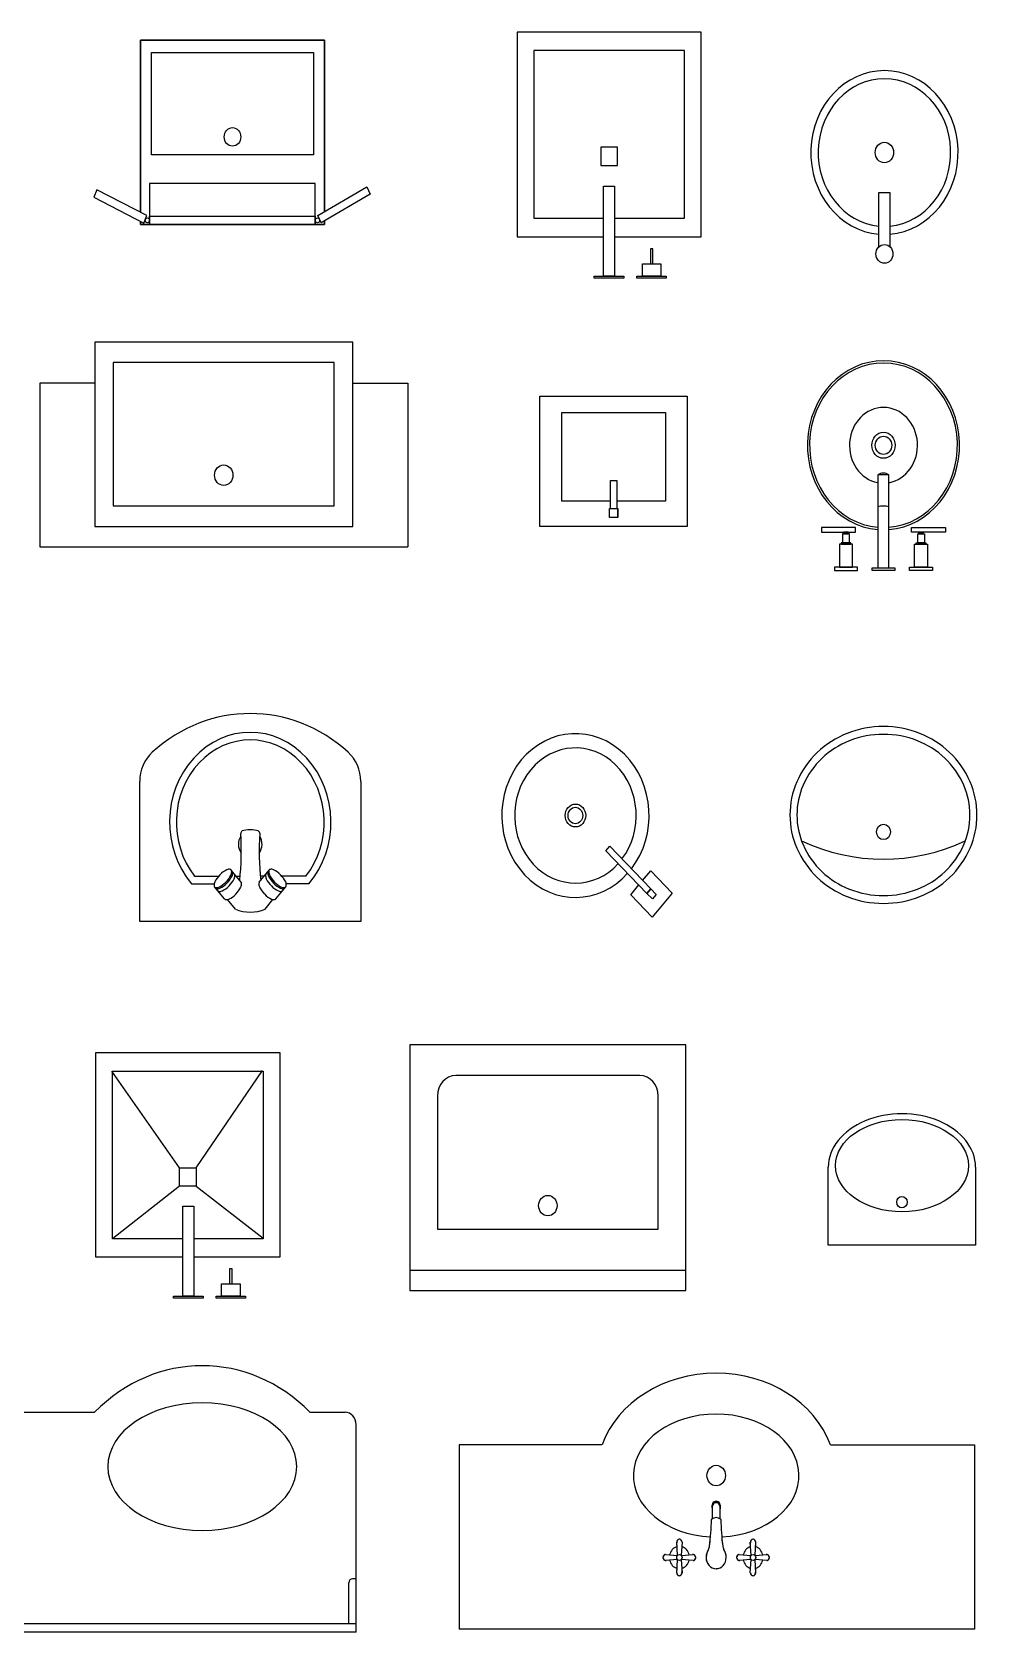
# Model space of a CAD drawing. Header units: inches. Extents: x -610279 to 716273, y -3458896 to 18603.
# Drawn here: x 273643 to 716273, y -3458896 to -2709201 of the extents above; entities that cross this region are included whole.
import ezdxf

# ---------------------------------------------------------------- set-up
doc = ezdxf.new("R2010")
doc.units = ezdxf.units.IN
doc.layers.add('6.Furniture', color=2, linetype='Continuous')
doc.layers.add('freecads.com', color=7, linetype='Continuous')
doc.styles.add('PL-01$0$Standard', font='ARIALN.TTF')

# ---------------------------------------------------------------- blocks, each defined once
blk = doc.blocks.new('bathroom blocks')
h = blk.add_hatch(color=256)
h.dxf.hatch_style = 1
h.paths.add_polyline_path([(-2077.7, 15200.9, -1), (-2127.7, 15200.9, -1)])
for p, q in [((-2452.7, 14975.9), (-2602.7, 14975.9)), ((-1752.7, 14975.9), (-1602.7, 14975.9))]:
    blk.add_line(p, q)
for points in [[(-2602.7, 14975.9), (-2602.7, 15375.9)], [(-1602.7, 14975.9), (-1602.7, 15375.9)]]:
    blk.add_lwpolyline(points)
for points in [[(-1752.7, 15325.9), (-2452.7, 15325.9), (-2452.7, 14875.9), (-1752.7, 14875.9)], [(-1802.7, 15275.9), (-2402.7, 15275.9), (-2402.7, 14925.9), (-1802.7, 14925.9)]]:
    blk.add_lwpolyline(points, close=True)
blk.add_circle((-2102.7, 15200.9), 25)
at = {"layer": 'freecads.com'}
for p, q in [((-4141.5, 17568), (-4141.5, 18018)), ((-4141.5, 18018), (-2741.5, 18018)), ((-2741.5, 17818), (-2741.5, 18018)), ((-3577.1, 17850.2), (-3566.4, 17849.3)), ((-3577.1, 17850.2), (-3545.4, 17847.6)), ((-3544.6, 17848.5), (-3547.1, 17880.2)), ((-3546.3, 17869.4), (-3547, 17879)), ((-3532.6, 17880.2), (-3535.2, 17848.5)), ((-3534.4, 17847.6), (-3502.6, 17850.2)), ((-3532.6, 17880.2), (-3533.5, 17869.4)), ((-3513.4, 17849.3), (-3503.8, 17850.1)), ((-3439.9, 17870.2), (-3439.9, 17870.2)), ((-3377.1, 17850.2), (-3366.4, 17849.3)), ((-3377.1, 17850.2), (-3345.4, 17847.6)), ((-3344.6, 17848.5), (-3347.1, 17880.2)), ((-3346.3, 17869.4), (-3347, 17879)), ((-3332.6, 17880.2), (-3335.2, 17848.5)), ((-3334.4, 17847.6), (-3302.6, 17850.2)), ((-3332.6, 17880.2), (-3333.5, 17869.4)), ((-3313.4, 17849.3), (-3303.8, 17850.1)), ((-3545.4, 17838.3), (-3577.1, 17835.7)), ((-3566.4, 17836.6), (-3576, 17835.8)), ((-3547.1, 17805.7), (-3544.6, 17837.4)), ((-3547.1, 17805.7), (-3546.3, 17816.5)), ((-3535.2, 17837.4), (-3532.6, 17805.7)), ((-3502.6, 17835.7), (-3534.4, 17838.3)), ((-3533.5, 17816.5), (-3532.7, 17806.9)), ((-3502.6, 17835.7), (-3513.4, 17836.6)), ((-3467.1, 17843), (-3467.1, 17843)), ((-3345.4, 17838.3), (-3377.1, 17835.7)), ((-3366.4, 17836.6), (-3376, 17835.8)), ((-3347.1, 17805.7), (-3344.6, 17837.4)), ((-3347.1, 17805.7), (-3346.3, 17816.5)), ((-3335.2, 17837.4), (-3332.6, 17805.7)), ((-3302.6, 17835.7), (-3334.4, 17838.3)), ((-3333.5, 17816.5), (-3332.7, 17806.9)), ((-3302.6, 17835.7), (-3313.4, 17836.6)), ((-2741.5, 17718), (-2741.5, 17818)), ((-3450.4, 17748.4), (-3450.4, 17720.1)), ((-3429.4, 17720.1), (-3429.4, 17748.4)), ((-3451.4, 17719.2), (-3451.4, 17719.1)), ((-3451.4, 17719.2), (-3451.4, 17719.1)), ((-3451.4, 17719.1), (-3451.4, 17717.5)), ((-3451.4, 17719.1), (-3451.4, 17717.2)), ((-3450.4, 17720.1), (-3450.4, 17723.9)), ((-3450.4, 17719.5), (-3450.4, 17720.1)), ((-3450.4, 17720.1), (-3450.4, 17719.5)), ((-3429.4, 17719.5), (-3429.4, 17720.1)), ((-3428.4, 17719.2), (-3429.3, 17720.1)), ((-3428.4, 17719.1), (-3428.4, 17719.2)), ((-3428.4, 17719.1), (-3428.4, 17719.2)), ((-3428.4, 17717.2), (-3428.4, 17719.1)), ((-2741.5, 17568), (-2741.5, 17718)), ((-3749.9, 17568), (-4141.5, 17568)), ((-3129.8, 17568), (-2741.5, 17568)), ((-2607.7, 17191.5), (-3357.7, 17191.5)), ((-3357.7, 17191.5), (-3357.7, 16591.5)), ((-2607.7, 16591.5), (-2607.7, 17191.5)), ((-2161.8, 17210.2), (-2081.8, 17210.2)), ((-2161.8, 17205.2), (-2161.8, 17210.2)), ((-2081.8, 17205.2), (-2161.8, 17205.2)), ((-2146.8, 17205.2), (-2096.8, 17205.2)), ((-2146.8, 17175.2), (-2146.8, 17205.2)), ((-2096.8, 17205.2), (-2096.8, 17175.2)), ((-2081.8, 17210.2), (-2081.8, 17205.2)), ((-2046.3, 17210.2), (-1966.3, 17210.2)), ((-2046.3, 17205.2), (-2046.3, 17210.2)), ((-1966.3, 17205.2), (-2046.3, 17205.2)), ((-2021.3, 17205.2), (-1991.3, 17205.2)), ((-2021.3, 16985.2), (-2021.3, 17205.2)), ((-1991.3, 17205.2), (-1991.3, 16985.2)), ((-1966.3, 17210.2), (-1966.3, 17205.2)), ((-2096.8, 17175.2), (-2146.8, 17175.2)), ((-2118.6, 17175.2), (-2125.1, 17175.2)), ((-2125.1, 17175.2), (-2125.1, 17138.3)), ((-2118.6, 17138.3), (-2118.6, 17175.2)), ((-2607.7, 17141.5), (-3357.7, 17141.5)), ((-2254.9, 16610.2), (-2254.9, 17110.2)), ((-2254.9, 17110.2), (-2021.3, 17110.2)), ((-2125.1, 17138.3), (-2118.6, 17138.3)), ((-1991.3, 17110.2), (-1754.9, 17110.2)), ((-1754.9, 17110.2), (-1754.9, 16610.2)), ((-4144.4, 16890.1), (-4144.4, 17080.5)), ((-4144.4, 17080.5), (-3744.4, 17080.5)), ((-3744.4, 17080.5), (-3744.4, 16890.1)), ((-2682.7, 17041.5), (-3282.7, 17041.5)), ((-3282.7, 17041.5), (-3282.7, 16716.5)), ((-2682.7, 16716.5), (-2682.7, 17041.5)), ((-2209.4, 16655.7), (-2209.4, 17064.8)), ((-2209.4, 17064.8), (-2021.3, 17064.8)), ((-2027.4, 16936.4), (-2209.4, 17063.1)), ((-1991.3, 17064.8), (-1800.3, 17064.8)), ((-1982.4, 16936.4), (-1800.3, 17064.8)), ((-1800.3, 17064.8), (-1800.3, 16655.7)), ((-1991.3, 16985.2), (-2021.3, 16985.2)), ((-2027.4, 16891.4), (-2027.4, 16936.4)), ((-2027.4, 16936.4), (-1982.4, 16936.4)), ((-1982.4, 16936.4), (-1982.4, 16891.4)), ((-2027.4, 16891.4), (-2207.7, 16654)), ((-1982.4, 16891.4), (-2027.4, 16891.4)), ((-1982.4, 16891.4), (-1798.6, 16655.7)), ((-3232.7, 16666.5), (-2732.7, 16666.5)), ((-1800.3, 16655.7), (-2209.4, 16655.7)), ((-1754.9, 16610.2), (-2254.9, 16610.2)), ((-3357.7, 16591.5), (-2607.7, 16591.5)), ((-2474.5, 16290.3), (-1874.5, 16290.3)), ((-2474.5, 15948.8), (-2474.5, 16290.3)), ((-1874.5, 16290.3), (-1874.5, 15948.8)), ((-3320.8, 16221.1), (-3266.2, 16279.6)), ((-3266.2, 16279.6), (-3207.8, 16225)), ((-3262.4, 16166.5), (-3320.8, 16221.1)), ((-3276.7, 16224.4), (-3266.5, 16235.4)), ((-3262.1, 16210.8), (-3276.7, 16224.4)), ((-3266.5, 16235.4), (-3251.9, 16221.7)), ((-3251.9, 16221.7), (-3262.1, 16210.8)), ((-3262.1, 16210.8), (-3251.9, 16221.7)), ((-3150.8, 16106.8), (-3262.1, 16210.8)), ((-3251.9, 16221.7), (-3140.6, 16117.7)), ((-3207.8, 16225), (-3230, 16201.2)), ((-3240.2, 16190.3), (-3262.4, 16166.5)), ((-2333.6, 16198.3), (-2272.3, 16198.3)), ((-2325.4, 16179.9), (-2260.5, 16179.9)), ((-2023.5, 16179.9), (-2088.5, 16179.9)), ((-2015.4, 16198.3), (-2076.7, 16198.3)), ((-3140.6, 16117.7), (-3150.8, 16106.8)), ((-4027.4, 15425.4), (-4027.4, 15433.4)), ((-4027.4, 15433.4), (-3965.2, 15433.4)), ((-4027.4, 15425.4), (-4027.4, 15433.4)), ((-4027.4, 15433.4), (-3965.2, 15433.4)), ((-3965.2, 15433.4), (-3965.2, 15425.4)), ((-3965.2, 15433.4), (-3965.2, 15425.4)), ((-3924.8, 15427.3), (-3924.8, 15433.4)), ((-3924.8, 15433.4), (-3863.8, 15433.4)), ((-3924.8, 15427.3), (-3924.8, 15433.4)), ((-3924.8, 15433.4), (-3863.8, 15433.4)), ((-3863.8, 15433.4), (-3863.8, 15427.3)), ((-3863.8, 15433.4), (-3863.8, 15427.3)), ((-3761.2, 15433.4), (-3823.4, 15433.4)), ((-3823.4, 15433.4), (-3823.4, 15425.4)), ((-3761.2, 15433.4), (-3823.4, 15433.4)), ((-3823.4, 15433.4), (-3823.4, 15425.4)), ((-3761.2, 15425.4), (-3761.2, 15433.4)), ((-3761.2, 15425.4), (-3761.2, 15433.4)), ((-3965.2, 15425.4), (-4027.4, 15425.4)), ((-3965.2, 15425.4), (-4027.4, 15425.4)), ((-4013.9, 15369.1), (-4013.9, 15425.4)), ((-4013.9, 15425.4), (-3978.7, 15425.4)), ((-4013.9, 15369.1), (-4013.9, 15425.4)), ((-4013.9, 15425.4), (-3978.7, 15425.4)), ((-3978.7, 15425.4), (-3978.7, 15369.1)), ((-3978.7, 15425.4), (-3978.7, 15369.1)), ((-3863.8, 15427.3), (-3924.8, 15427.3)), ((-3863.8, 15427.3), (-3924.8, 15427.3)), ((-3908.9, 15427.3), (-3908.9, 15278.5)), ((-3908.9, 15427.3), (-3908.9, 15278.5)), ((-3878.9, 15199.8), (-3878.9, 15427.3)), ((-3878.9, 15199.8), (-3878.9, 15427.3)), ((-3823.4, 15425.4), (-3761.2, 15425.4)), ((-3823.4, 15425.4), (-3761.2, 15425.4)), ((-3774.7, 15425.4), (-3809.9, 15425.4)), ((-3809.9, 15425.4), (-3809.9, 15369.1)), ((-3774.7, 15425.4), (-3809.9, 15425.4)), ((-3809.9, 15425.4), (-3809.9, 15369.1)), ((-3774.7, 15369.1), (-3774.7, 15425.4)), ((-3774.7, 15369.1), (-3774.7, 15425.4)), ((-3978.7, 15369.1), (-4013.9, 15369.1)), ((-3978.7, 15369.1), (-4013.9, 15369.1)), ((-4009.6, 15365.7), (-4009.6, 15369.1)), ((-4009.6, 15369.1), (-3983.1, 15369.1)), ((-4009.6, 15365.7), (-4009.6, 15369.1)), ((-4009.6, 15369.1), (-3983.1, 15369.1)), ((-3983.1, 15365.7), (-4009.6, 15365.7)), ((-3983.1, 15365.7), (-4009.6, 15365.7)), ((-4005.5, 15344.4), (-4005.5, 15365.7)), ((-4005.5, 15365.7), (-3987.2, 15365.7)), ((-4005.5, 15344.4), (-4005.5, 15365.7)), ((-4005.5, 15365.7), (-3987.2, 15365.7)), ((-3987.2, 15365.7), (-3987.2, 15344.4)), ((-3987.2, 15365.7), (-3987.2, 15344.4)), ((-3983.1, 15369.1), (-3983.1, 15365.7)), ((-3983.1, 15369.1), (-3983.1, 15365.7)), ((-3809.9, 15369.1), (-3774.7, 15369.1)), ((-3809.9, 15369.1), (-3774.7, 15369.1)), ((-3779.1, 15369.1), (-3805.6, 15369.1)), ((-3805.6, 15369.1), (-3805.6, 15365.7)), ((-3779.1, 15369.1), (-3805.6, 15369.1)), ((-3805.6, 15369.1), (-3805.6, 15365.7)), ((-3805.6, 15365.7), (-3779.1, 15365.7)), ((-3805.6, 15365.7), (-3779.1, 15365.7)), ((-3783.2, 15365.7), (-3801.5, 15365.7)), ((-3801.5, 15365.7), (-3801.5, 15344.4)), ((-3783.2, 15365.7), (-3801.5, 15365.7)), ((-3801.5, 15365.7), (-3801.5, 15344.4)), ((-3783.2, 15344.4), (-3783.2, 15365.7)), ((-3783.2, 15344.4), (-3783.2, 15365.7)), ((-3779.1, 15365.7), (-3779.1, 15369.1)), ((-3779.1, 15365.7), (-3779.1, 15369.1)), ((-4062.6, 15328.5), (-4062.6, 15340.2)), ((-4062.6, 15340.2), (-3970, 15340.2)), ((-4062.6, 15328.5), (-4062.6, 15340.2)), ((-4062.6, 15340.2), (-3970, 15340.2)), ((-3970, 15328.5), (-4062.6, 15328.5)), ((-3970, 15328.5), (-4062.6, 15328.5)), ((-3987.2, 15344.4), (-4005.5, 15344.4)), ((-3987.2, 15344.4), (-4005.5, 15344.4)), ((-4002.2, 15340.2), (-4002.2, 15344.4)), ((-4002.2, 15344.4), (-3990.4, 15344.4)), ((-4002.2, 15340.2), (-4002.2, 15344.4)), ((-4002.2, 15344.4), (-3990.4, 15344.4)), ((-3990.4, 15340.2), (-4002.2, 15340.2)), ((-3990.4, 15340.2), (-4002.2, 15340.2)), ((-3990.4, 15344.4), (-3990.4, 15340.2)), ((-3990.4, 15344.4), (-3990.4, 15340.2)), ((-3970, 15340.2), (-3970, 15328.5)), ((-3970, 15340.2), (-3970, 15328.5)), ((-3908.9, 15337.9), (-3908.9, 15199.8)), ((-3908.9, 15337.9), (-3908.9, 15199.8)), ((-3726, 15340.2), (-3818.6, 15340.2)), ((-3818.6, 15340.2), (-3818.6, 15328.5)), ((-3726, 15340.2), (-3818.6, 15340.2)), ((-3818.6, 15340.2), (-3818.6, 15328.5)), ((-3818.6, 15328.5), (-3726, 15328.5)), ((-3818.6, 15328.5), (-3726, 15328.5)), ((-3801.5, 15344.4), (-3783.2, 15344.4)), ((-3801.5, 15344.4), (-3783.2, 15344.4)), ((-3798.2, 15344.4), (-3798.2, 15340.2)), ((-3786.4, 15344.4), (-3798.2, 15344.4)), ((-3798.2, 15344.4), (-3798.2, 15340.2)), ((-3786.4, 15344.4), (-3798.2, 15344.4)), ((-3798.2, 15340.2), (-3786.4, 15340.2)), ((-3798.2, 15340.2), (-3786.4, 15340.2)), ((-3786.4, 15340.2), (-3786.4, 15344.4)), ((-3786.4, 15340.2), (-3786.4, 15344.4)), ((-3726, 15328.5), (-3726, 15340.2)), ((-3726, 15328.5), (-3726, 15340.2)), ((-3361.3, 15326, 3732.1), (-2961.3, 15326, 3732.1)), ((-3361.3, 15008.2, 3732.1), (-3361.3, 15326, 3732.1)), ((-2961.3, 15326, 3732.1), (-2961.3, 15008.2, 3732.1)), ((-3302.2, 15264, 3732.1), (-3169.8, 15264, 3732.1)), ((-3302.2, 15047.7, 3732.1), (-3302.2, 15264, 3732.1)), ((-3152.9, 15264, 3732.1), (-3020.5, 15264, 3732.1)), ((-3020.5, 15264, 3732.1), (-3020.5, 15047.7, 3732.1)), ((-3908.9, 15199.8), (-3878.9, 15199.8)), ((-3908.9, 15199.8), (-3878.9, 15199.8)), ((-3020.5, 15047.7, 3732.1), (-3302.2, 15047.7, 3732.1)), ((-2961.3, 15008.2, 3732.1), (-3361.3, 15008.2, 3732.1)), ((-3304.4, 14720.3), (-3224.4, 14720.3)), ((-3304.4, 14715.3), (-3304.4, 14720.3)), ((-3224.4, 14715.3), (-3304.4, 14715.3)), ((-3289.4, 14715.3), (-3239.4, 14715.3)), ((-3289.4, 14685.3), (-3289.4, 14715.3)), ((-3239.4, 14715.3), (-3239.4, 14685.3)), ((-3224.4, 14720.3), (-3224.4, 14715.3)), ((-3188.9, 14720.3), (-3108.9, 14720.3)), ((-3188.9, 14715.3), (-3188.9, 14720.3)), ((-3108.9, 14715.3), (-3188.9, 14715.3)), ((-3163.9, 14715.3), (-3133.9, 14715.3)), ((-3163.9, 14495.3), (-3163.9, 14715.3)), ((-3133.9, 14715.3), (-3133.9, 14495.3)), ((-3108.9, 14720.3), (-3108.9, 14715.3)), ((-3239.4, 14685.3), (-3289.4, 14685.3)), ((-3261.2, 14685.3), (-3267.7, 14685.3)), ((-3267.7, 14685.3), (-3267.7, 14648.4)), ((-3267.7, 14648.4), (-3261.2, 14648.4)), ((-3261.2, 14648.4), (-3261.2, 14685.3)), ((-3911.8, 14510.7), (-3911.8, 14643.2)), ((-3881.8, 14643.2), (-3881.8, 14510.7)), ((-3399.2, 14619), (-3399.2, 14119)), ((-3163.9, 14619), (-3399.2, 14619)), ((-2899.2, 14619), (-3133.9, 14619)), ((-2899.2, 14119), (-2899.2, 14619)), ((-3353.8, 14573.5), (-3353.8, 14164.4)), ((-3163.9, 14573.5), (-3353.8, 14573.5)), ((-2944.7, 14573.5), (-3133.9, 14573.5)), ((-2944.7, 14164.4), (-2944.7, 14573.5)), ((-2500.1, 14515.1), (-2367.3, 14584.8)), ((-2367.3, 14584.8), (-2358, 14567.1)), ((-1901.3, 14588.7), (-2351.3, 14588.7)), ((-2351.3, 14588.7), (-2351.3, 14488.7)), ((-2351.3, 14568.7), (-2351.3, 14588.7)), ((-2351.3, 14588.7), (-1901.3, 14588.7)), ((-1901.3, 14488.7), (-1901.3, 14588.7)), ((-1901.3, 14588.7), (-1901.3, 14568.7)), ((-1885.7, 14585.3), (-1894.1, 14567.1)), ((-1749.5, 14522.3), (-1885.7, 14585.3)), ((-2358, 14567.1), (-2490.8, 14497.3)), ((-1901.3, 14568.7), (-2351.3, 14568.7)), ((-1894.1, 14567.1), (-1757.9, 14504.2)), ((-3881.8, 14510.7), (-3911.8, 14510.7)), ((-3133.9, 14495.3), (-3163.9, 14495.3)), ((-2490.8, 14497.3), (-2500.1, 14515.1)), ((-1757.9, 14504.2), (-1749.5, 14522.3)), ((-2351.3, 14488.7), (-1901.3, 14488.7)), ((-3353.8, 14164.4), (-2944.7, 14164.4)), ((-3399.2, 14119), (-2899.2, 14119))]:
    blk.add_line(p, q, dxfattribs=at)
at = {"layer": 'freecads.com', "lineweight": -3}
for p, q in [((-2462.1, 18024.9), (-2462.1, 17894.9)), ((-2462.1, 18024.9), (-808.3, 18024.9)), ((-2462.1, 18004.9), (-808.3, 18004.9)), ((-2442.1, 18004.9), (-2442.1, 17904.9)), ((-2462.1, 17894.9), (-2452.1, 17894.9)), ((-2462.1, 17894.9), (-2462.1, 17518.4)), ((-2336.7, 17488.4), (-2432.1, 17488.4)), ((-1518.5, 17488.4), (-1751.9, 17488.4))]:
    blk.add_line(p, q, dxfattribs=at)
at = {"layer": 'freecads.com', "ltscale": 2}
for p, q in [((-2214.9, 16259.9), (-2235.8, 16236.9)), ((-2134.1, 16259.9), (-2113.2, 16236.9)), ((-2244.4, 16235.3), (-2271.2, 16205.6)), ((-2104.6, 16235.3), (-2077.7, 16205.6)), ((-2199.2, 16194.4), (-2226.1, 16164.7)), ((-2149.8, 16194.4), (-2122.9, 16164.7))]:
    blk.add_line(p, q, dxfattribs=at)
at = {"layer": 'freecads.com', "ltscale": 10}
for p, q in [((-3172.6, 15304.4, 3732.1), (-3150.1, 15304.4, 3732.1)), ((-3172.6, 15281.8, 3732.1), (-3172.6, 15304.4, 3732.1)), ((-3172.6, 15301.8, 3732.1), (-3172.6, 15283.7, 3732.1)), ((-3150.1, 15281.8, 3732.1), (-3172.6, 15281.8, 3732.1)), ((-3169.8, 15213.6, 3732.1), (-3169.8, 15281.8, 3732.1)), ((-3152.9, 15281.8, 3732.1), (-3152.9, 15213.6, 3732.1)), ((-3150.1, 15304.4, 3732.1), (-3150.1, 15281.8, 3732.1)), ((-3152.9, 15213.6, 3732.1), (-3169.8, 15213.6, 3732.1))]:
    blk.add_line(p, q, dxfattribs=at)
at = {"layer": 'freecads.com'}
for points in [[(-2212.3, 16179.9), (-2202, 16179.9)], [(-2136.6, 16179.9), (-2147, 16179.9)], [(-1602.7, 15375.9), (-2602.7, 15375.9)], [(-1876.3, 14580.9), (-1876.3, 14588.7), (-2376.3, 14588.7), (-2376.3, 14580)], [(-2376.3, 14580), (-2376.3, 14588.7), (-1876.3, 14588.7), (-1876.3, 14580.9)], [(-2376.3, 14557.4), (-2376.3, 14138.7), (-1876.3, 14138.7), (-1876.3, 14558.9)], [(-1876.3, 14558.9), (-1876.3, 14138.7), (-2376.3, 14138.7), (-2376.3, 14557.4)]]:
    blk.add_lwpolyline(points, dxfattribs=at)
for points in [[(-3171.7, 14400.2), (-3126.7, 14400.2), (-3126.7, 14445.2), (-3171.7, 14445.2)], [(-1906.3, 14418.7), (-1906.3, 14168.7), (-2346.3, 14168.7), (-2346.3, 14418.7)]]:
    blk.add_lwpolyline(points, close=True, dxfattribs=at)
for centre, radius in [((-3539.9, 17843), 7.24), ((-3339.9, 17843), 7.24), ((-3439.9, 17643), 25), ((-2982.7, 16984), 25), ((-3944.4, 16975.6), 14.2), ((-3894.2, 16071.6), 19), ((-3057.7, 16031.7), 28), ((-3057.7, 16031.7), 20), ((-3894.3, 15127.9), 31.8), ((-3894.3, 15127.9), 31.8), ((-3894.3, 15127.9), 22.2), ((-3894.3, 15127.9), 22.2), ((-3896.8, 14660.7), 23), ((-2357.3, 14578.7), 5.99), ((-1895.3, 14578.7), 5.99), ((-3896.8, 14413.2), 25), ((-2126.3, 14375), 22.5)]:
    blk.add_circle(centre, radius, dxfattribs=at)
at = {"layer": 'freecads.com', "lineweight": -3}
for centre, radius, start, end in [((-2452.1, 17904.9), 10, 270, 0), ((-2432.1, 17518.4), 30, 180, 270), ((-2044.3, 17808.2), 433.3, 227.5597, 312.4401)]:
    blk.add_arc(centre, radius, start, end, dxfattribs=at)
at = {"layer": 'freecads.com'}
for centre, radius, start, end in [((-3577.1, 17843), 7.24, 90, 279.2113), ((-3577.1, 17843), 7.24, 90, 270), ((-3539.9, 17843), 27.2, 103.5325, 166.4675), ((-3539.9, 17843), 27.2, 103.5325, 166.4675), ((-3539.9, 17880.2), 7.24, 0, 189.2113), ((-3539.9, 17880.2), 7.24, 0, 180), ((-3539.9, 17843), 27.2, 13.5325, 76.4675), ((-3539.9, 17843), 27.2, 13.5325, 76.4675), ((-3502.6, 17843), 7.24, 270, 99.2113), ((-3502.6, 17843), 7.24, 270, 90), ((-3439.8, 17842.9), 27.3, 90.0837, 179.992), ((-3439.8, 17842.9), 27.3, 89.9767, 179.9556), ((-3439.9, 17843), 27.3, 357.6155, 90), ((-3439.9, 17843), 27.3, 359.8983, 89.8931), ((-3377.1, 17843), 7.24, 90, 279.2113), ((-3377.1, 17843), 7.24, 90, 270), ((-3339.9, 17843), 27.2, 103.5325, 166.4675), ((-3339.9, 17843), 27.2, 103.5325, 166.4675), ((-3339.9, 17880.2), 7.24, 0, 189.2113), ((-3339.9, 17880.2), 7.24, 0, 180), ((-3339.9, 17843), 27.2, 13.5325, 76.4675), ((-3339.9, 17843), 27.2, 13.5325, 76.4675), ((-3302.6, 17843), 7.24, 270, 99.2113), ((-3302.6, 17843), 7.24, 270, 90), ((-3539.9, 17843), 27.2, 193.5325, 256.4675), ((-3539.9, 17843), 27.2, 193.5325, 256.4675), ((-3539.9, 17843), 27.2, 283.5325, 346.4675), ((-3539.9, 17843), 27.2, 283.5325, 346.4675), ((-3434.1, 17843.1), 33, 180.2066, 216.4101), ((-3434.1, 17843.1), 33, 181.0084, 216.4101), ((-3464.7, 17820.5), 5, 26.0266, 36.4101), ((-3464.7, 17820.5), 5, 26.0266, 36.4101), ((-3485.8, 17810.2), 28.5, 9.5807, 26.0266), ((-3485.8, 17810.2), 28.5, 9.5807, 26.0266), ((-3462.6, 17814.1), 5, 7.8523, 9.5807), ((-3462.6, 17814.1), 5, 7.8523, 9.5807), ((-4016.4, 17737.7), 564.1, 5.5864, 7.8523), ((-4016.4, 17737.7), 564.1, 1.2872, 7.8523), ((-2872.8, 17737.8), 554.5, 171.9772, 178.6994), ((-2872.8, 17737.8), 554.5, 171.9772, 174.3266), ((-3393.6, 17810.2), 28.7, 153.9029, 170.0741), ((-3393.6, 17810.2), 28.7, 153.9029, 170.4643), ((-3414.9, 17820.7), 5, 143.866, 153.9029), ((-3414.9, 17820.7), 5, 143.866, 153.9029), ((-3445.5, 17843), 32.9, 323.866, 358.9351), ((-3445.5, 17843), 32.9, 323.866, 357.8789), ((-3339.9, 17843), 27.2, 193.5325, 256.4675), ((-3339.9, 17843), 27.2, 193.5325, 256.4675), ((-3339.9, 17843), 27.2, 283.5325, 346.4675), ((-3339.9, 17843), 27.2, 283.5325, 346.4675), ((-3539.9, 17805.7), 7.24, 180, 9.2113), ((-3539.9, 17805.7), 7.24, 180, 0), ((-3339.9, 17805.7), 7.24, 180, 9.2113), ((-3339.9, 17805.7), 7.24, 180, 0), ((-3451, 17750.6), 1.5, 183.9152, 238.1783), ((-3439.9, 17767.2), 21.5, 236.2292, 303.7566), ((-3428.7, 17750.6), 1.5, 301.8061, 356.032), ((-3439.9, 17717.1), 11.5, 179.5523, 0.439), ((-3232.7, 16716.5), 50, 180, 270), ((-2732.7, 16716.5), 50, 270, 0), ((-3908.3, 15988.4), 255.5, 109.3962, 130.3645), ((-3908.3, 15988.4), 236.4, 109.3962, 130.3645), ((-3894.2, 15948.2), 298.1, 90, 109.3962), ((-3894.2, 15948.2), 279, 90, 109.3962), ((-3894.2, 15948.2), 298.1, 70.6038, 90), ((-3894.2, 15948.2), 279, 70.6038, 90), ((-3880, 15988.4), 236.4, 49.6355, 70.6038), ((-3880, 15988.4), 255.5, 49.6355, 70.6038), ((-3057.7, 16031.7), 200, 139.4427, 135.1444), ((-2264.8, 16205), 5.18, 107.4523, 137.1707), ((-2262.8, 16192.8), 17.5, 70.2088, 101.7861), ((-2258.8, 16211.6), 5.18, 107.4523, 137.1707), ((-2256.8, 16199.4), 17.5, 70.2088, 101.7861), ((-2279.4, 16151.4), 70.5, 47.7091, 66.1061), ((-2240.6, 16231.8), 5.18, 107.4523, 137.1707), ((-2238.5, 16219.5), 17.5, 70.2088, 101.7861), ((-2261.2, 16171.6), 70.5, 47.7091, 66.1061), ((-2260.9, 16171.4), 70.5, 29.5697, 47.9668), ((-2088, 16171.4), 70.5, 132.0332, 150.4303), ((-2087.8, 16171.6), 70.5, 113.8939, 132.2909), ((-2069.5, 16151.4), 70.5, 113.8939, 132.2909), ((-2110.4, 16219.5), 17.5, 78.2139, 109.7912), ((-2108.4, 16231.8), 5.18, 42.8293, 72.5477), ((-2092.2, 16199.4), 17.5, 78.2139, 109.7912), ((-2086.2, 16192.8), 17.5, 78.2139, 109.7912), ((-2090.1, 16211.6), 5.18, 42.8293, 72.5477), ((-2084.2, 16205), 5.18, 42.8293, 72.5477), ((-3930.1, 16014), 221.9, 130.3645, 154.0196), ((-3858.3, 16014), 221.9, 25.9804, 49.6355), ((-3057.7, 16031.7), 165, 139.9725, 134.7619), ((-2174.5, 16047.8), 219.1, 136.5751, 43.4249), ((-2174.5, 16047.8), 200.6, 138.8043, 41.1957), ((-2255, 16201.4), 17.5, 173.8898, 205.467), ((-2267.4, 16202.2), 5.18, 138.5051, 168.2235), ((-2267.4, 16202.1), 5.18, 107.4523, 137.1707), ((-2209.5, 16228.6), 70.5, 209.5697, 227.9668), ((-2265.4, 16189.9), 17.5, 70.2088, 101.7861), ((-2288, 16141.9), 70.5, 47.7091, 66.1061), ((-2285.4, 16144.8), 70.5, 47.7091, 66.1061), ((-2209.3, 16228.4), 70.5, 227.7091, 246.1061), ((-2287.8, 16141.7), 70.5, 29.5697, 47.9668), ((-2285.1, 16144.6), 70.5, 29.5697, 47.9668), ((-2279.2, 16151.2), 70.5, 29.5697, 47.9668), ((-2242.3, 16168.9), 17.5, 353.8898, 25.467), ((-2239.7, 16171.9), 17.5, 353.8898, 25.467), ((-2233.7, 16178.5), 17.5, 353.8898, 25.467), ((-2221.3, 16177.7), 5.18, 318.5051, 348.2235), ((-2215.4, 16198.6), 17.5, 353.8898, 25.467), ((-2203.1, 16197.8), 5.18, 318.5051, 348.2235), ((-2133.5, 16198.6), 17.5, 154.533, 186.1102), ((-2145.9, 16197.8), 5.18, 191.7765, 221.4949), ((-2115.3, 16178.5), 17.5, 154.533, 186.1102), ((-2127.6, 16177.7), 5.18, 191.7765, 221.4949), ((-2069.8, 16151.2), 70.5, 132.0332, 150.4303), ((-2109.3, 16171.9), 17.5, 154.533, 186.1102), ((-2063.8, 16144.6), 70.5, 132.0332, 150.4303), ((-2106.6, 16168.9), 17.5, 154.533, 186.1102), ((-2061.1, 16141.7), 70.5, 132.0332, 150.4303), ((-2139.7, 16228.4), 70.5, 293.8939, 312.2909), ((-2063.6, 16144.8), 70.5, 113.8939, 132.2909), ((-2060.9, 16141.9), 70.5, 113.8939, 132.2909), ((-2139.4, 16228.6), 70.5, 312.0332, 330.4303), ((-2083.5, 16189.9), 17.5, 78.2139, 109.7912), ((-2081.5, 16202.1), 5.18, 42.8293, 72.5477), ((-2094, 16201.4), 17.5, 334.533, 6.1102), ((-2081.6, 16202.2), 5.18, 11.7765, 41.4949), ((-3894.2, 15560.3), 578, 67.3827, 112.6173), ((-3930.1, 16014), 202.8, 130.3645, 154.0196), ((-3858.3, 16014), 202.8, 25.9804, 49.6355), ((-2231.9, 16180.5), 17.5, 250.2088, 281.7861), ((-2229.9, 16168.2), 5.18, 287.4523, 317.1707), ((-2229.9, 16168.1), 5.18, 318.5051, 348.2235), ((-2227.3, 16171.1), 5.18, 318.5051, 348.2235), ((-2121.7, 16171.1), 5.18, 191.7765, 221.4949), ((-2119, 16168.1), 5.18, 191.7765, 221.4949), ((-2119.1, 16168.2), 5.18, 222.8293, 252.5477), ((-2117.1, 16180.5), 17.5, 258.2139, 289.7912), ((-3963.7, 16030.4), 184.5, 154.0196, 180), ((-3963.7, 16030.4), 165.4, 154.0196, 180), ((-3824.6, 16030.4), 165.4, 0, 25.9804), ((-3824.6, 16030.4), 184.5, 0, 25.9804), ((-2174.5, 16102), 32.1, 139.3877, 217.5893), ((-2174.5, 16102), 32.1, 322.4107, 40.6123), ((-3963.7, 16030.4), 184.5, 180, 205.9804), ((-3963.7, 16030.4), 165.4, 180, 205.9804), ((-3824.6, 16030.4), 165.4, 334.0196, 0), ((-3824.6, 16030.4), 184.5, 334.0196, 0), ((-3930.1, 16046.7), 221.9, 205.9804, 229.6355), ((-3930.1, 16046.7), 202.8, 205.9804, 229.6355), ((-3858.3, 16046.7), 202.8, 310.3645, 334.0196), ((-3858.3, 16046.7), 221.9, 310.3645, 334.0196), ((-2382.2, 15948.8), 92.3, 180, 230.9215), ((-1966.8, 15948.8), 92.3, 309.0785, 0), ((-3908.3, 16072.3), 255.5, 229.6355, 250.6038), ((-3908.3, 16072.3), 236.4, 229.6355, 250.6038), ((-3880, 16072.3), 236.4, 289.3962, 310.3645), ((-3880, 16072.3), 255.5, 289.3962, 310.3645), ((-2174.5, 16204.5), 421.8, 230.9215, 309.0785), ((-3894.2, 16112.5), 298.1, 250.6038, 270), ((-3894.2, 16112.5), 279, 250.6038, 270), ((-3894.2, 16112.5), 279, 270, 289.3962), ((-3894.2, 16112.5), 298.1, 270, 289.3962), ((-3894.3, 15127.9), 206.4, 94.0599, 85.7237), ((-3894.3, 15127.9), 206.4, 94.0599, 85.7237), ((-3894.3, 15127.9), 200.7, 94.1755, 85.6019), ((-3893.9, 15332.9), 56.5, 254.5975, 285.4025), ((-3893.9, 15332.9), 56.5, 254.5975, 285.4025), ((-3894.3, 15127.9), 92.4, 99.0981, 80.4133), ((-3894.3, 15127.9), 92.4, 99.0981, 80.4133), ((-3893.9, 15225.2), 29.5, 239.4303, 300.5697), ((-3893.9, 15225.2), 29.5, 239.4303, 300.5697), ((-3896.8, 14413.2), 200, 94.3013, 85.6988), ((-3896.8, 14413.2), 180, 94.7802, 85.2198)]:
    blk.add_arc(centre, radius, start, end, dxfattribs=at)
at = {"layer": 'freecads.com', "ltscale": 2}
for centre, radius, start, end in [((-2174.5, 16156.5), 111.1, 68.6828, 111.3172), ((-2795.9, 16118.4), 597.1, 355.9216, 6.8902), ((-1553.1, 16118.4), 597.1, 173.1098, 184.0784), ((-2194, 16075.4), 6.35, 174.7583, 251.4777), ((-2154.9, 16075.4), 6.35, 288.5223, 5.2417)]:
    blk.add_arc(centre, radius, start, end, dxfattribs=at)
at = {"layer": 'freecads.com'}
for centre, major_axis, ratio, start_param, end_param in [((-3439.9, 17643), (-225, 0), 0.666667, -1.503264, 4.644474), ((-3439.9, 17719.2), (-11.5, 0), 0.984808, 0, 3.561704), ((-3439.9, 17719.2), (-11.5, 0), 0.984808, 5.863074, 6.283185), ((-3439.9, 17719.1), (-11.5, 0), 0.984808, 0, 3.141593), ((-3439.9, 17719.1), (11.5, 0), 0.984808, 3.141593, 6.283185), ((-3439.9, 17719.5), (-10.5, 0), 0.984808, 0, 3.141593), ((-3439.9, 17719.5), (-10.5, 0), 0.984808, 0, 3.141593), ((-3439.9, 17643), (-325, 0), 0.769234, 0.304691, 2.836901), ((-3944.4, 16890.1), (-200, 0), 0.651269, 0, 3.141593), ((-2125.5, 16213), (22.6, 20.5), 0.386995, 6.28317, 6.283201), ((-2107.2, 16192.8), (22.6, 20.5), 0.386995, 6.28317, 6.283201)]:
    blk.add_ellipse(centre, major_axis=major_axis, ratio=ratio, start_param=start_param, end_param=end_param, dxfattribs=at)
at = {"layer": 'freecads.com', "lineweight": -3, "extrusion": (0, 0, -1)}
blk.add_ellipse((-2044.3, 17621.2), major_axis=(-256.6, 0), ratio=0.606991, dxfattribs=at)
at = {"layer": 'freecads.com'}
blk.add_ellipse((-3944.4, 16886.4), major_axis=(180.6, 0), ratio=0.623649, dxfattribs=at)
at = {"layer": 'freecads.com', "extrusion": (0, 0, -1)}
for centre in [(-2241.7, 16192.8), (-2223.5, 16213)]:
    blk.add_ellipse(centre, major_axis=(-22.6, 20.5), ratio=0.386995, start_param=6.28317, end_param=6.283201, dxfattribs=at)
at = {"layer": 'freecads.com', "ltscale": 2}
blk.add_ellipse((-2174.5, 16075), major_axis=(28.8, 0), ratio=0.297333, start_param=3.867451, end_param=5.557327, dxfattribs=at)
at = {"layer": 'freecads.com', "style": 'PL-01$0$Standard', "flags": 8}
for tag, p in [('MODELNUMBER', (515.5, 11335.7)), ('TRADENAME', (515.5, 11335.7)), ('PRODUCT', (515.5, 11335.6)), ('MATERIAL', (515.5, 11335.6))]:
    blk.add_attdef(tag, p, '', height=0.0254, dxfattribs=at)

msp = doc.modelspace()

# ---------------------------------------------------------------- block references
at = {"layer": '6.Furniture', "xscale": -172.477860637242, "yscale": -191.938897149721, "zscale": 172.477860637242}
msp.add_blockref('bathroom blocks', (804.83049, 778.78587), dxfattribs=at)

doc.saveas('drawing.dxf')
